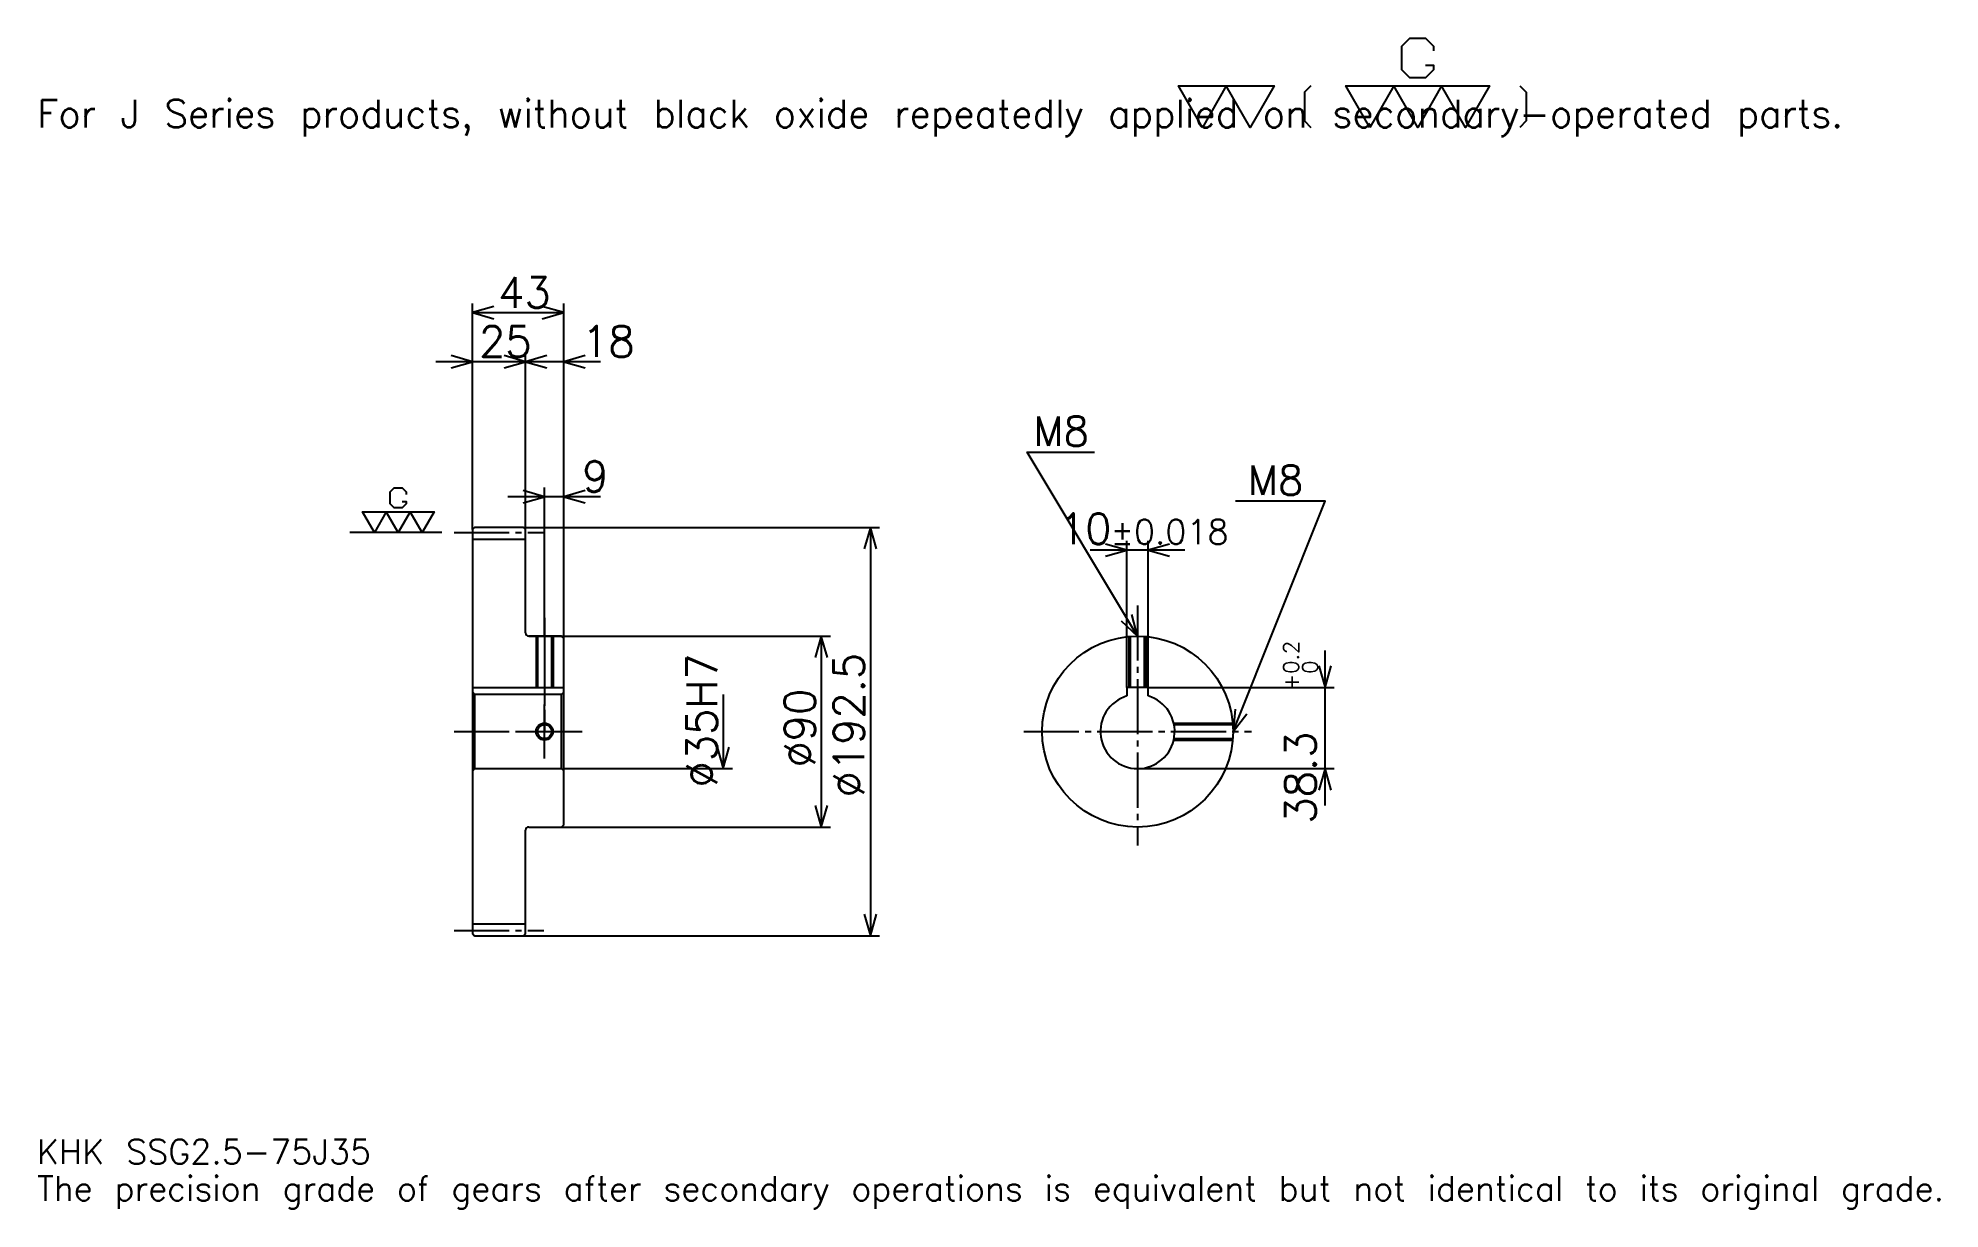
# Model space of a CAD drawing. Extents: x 29 to 926, y 11 to 563.
import ezdxf

# ---------------------------------------------------------------- set-up
doc = ezdxf.new("R2010")
doc.units = 0
doc.linetypes.add('DASHDOT', pattern=[34.695651, 26.021739, -2.891304, 2.891304, -2.891304])
doc.layers.get('0').update_dxf_attribs({"linetype": 'CONTINUOUS'})
doc.layers.add('DASHDOT', color=6, linetype='DASHDOT')
doc.styles.add('KANJI', font='TXT', dxfattribs={"bigfont": 'BIGFONT'})

msp = doc.modelspace()

# ---------------------------------------------------------------- linework, layer by layer
at = {"color": 5}
for p, q in [((234.195663, 331.891296), (234.195663, 437.423889)), ((234.195663, 433.086945), (277.195679, 433.086945)), ((277.195679, 331.891296), (277.195679, 437.423889)), ((259.195679, 331.891296), (259.195679, 414.293457)), ((276.543488, 409.956512), (216.847839, 409.956512)), ((294.543488, 409.956512), (241.847839, 409.956512)), ((268.195679, 331.891296), (268.195679, 350.684784)), ((294.543488, 346.347809), (250.847839, 346.347809)), ((234.195663, 330.891296), (234.195663, 331.891296)), ((258.195679, 331.891296), (277.195679, 331.891296)), ((259.195679, 330.891296), (259.195679, 331.891296)), ((268.195679, 280.641296), (268.195679, 331.891296)), ((268.195679, 280.641296), (268.195679, 331.891296)), ((277.195679, 331.891296), (426.097839, 331.891296)), ((277.195679, 279.641296), (277.195679, 331.891296)), ((421.760864, 331.891296), (421.760864, 139.391296)), ((542.717407, 256.441284), (542.717407, 325.456512)), ((552.717407, 256.441284), (552.717407, 325.456512)), ((570.065247, 321.119568), (525.369568, 321.119568)), ((260.695679, 280.641296), (277.195679, 280.641296)), ((277.195679, 280.641296), (402.967407, 280.641296)), ((398.630432, 280.641296), (398.630432, 190.641296)), ((636.086975, 200.793472), (636.086975, 273.789124)), ((352.369568, 253.141296), (352.369568, 218.141296)), ((552.717407, 256.441284), (640.423889, 256.441284)), ((277.195679, 218.141296), (356.706543, 218.141296)), ((547.717407, 218.141296), (640.423889, 218.141296)), ((260.695679, 190.641296), (277.195679, 190.641296)), ((277.195679, 190.641296), (402.967407, 190.641296)), ((258.195679, 139.391296), (277.195679, 139.391296)), ((277.195679, 139.391296), (426.097839, 139.391296))]:
    msp.add_line(p, q, dxfattribs=at)
at = {"color": 7}
msp.add_line((219.739136, 329.391296), (176.369568, 329.391296), dxfattribs=at)
at = {"color": 4}
for p, q in [((234.195663, 326.266296), (259.195679, 326.266296)), ((234.195663, 256.441284), (277.195679, 256.441284)), ((235.195663, 253.141296), (235.195663, 218.141296)), ((276.195679, 253.141296), (277.195679, 254.141296)), ((276.195679, 218.141296), (277.195679, 217.141296)), ((234.195663, 145.016296), (259.195679, 145.016296))]:
    msp.add_line(p, q, dxfattribs=at)
at = {"color": 7}
for points in [[(683.504333, 549.752563), (687.263062, 549.752563), (687.263062, 547.497375), (683.504333, 543.738647), (675.986938, 543.738647), (672.228271, 547.497375), (672.228271, 558.773438), (675.986938, 562.532166), (683.504333, 562.532166), (687.263062, 558.773438), (687.263062, 556.51825)], [(578.260864, 520.434753), (566.984802, 539.97998), (612.089111, 539.97998), (600.813049, 520.434753), (589.536926, 539.97998), (578.260864, 520.434753)], [(629.37915, 539.97998), (626.372192, 536.973022), (626.372192, 523.441711), (629.37915, 520.434753)], [(657.193481, 520.434753), (645.917358, 539.97998), (713.573914, 539.97998), (702.297852, 520.434753), (691.021729, 539.97998), (679.745667, 520.434753), (668.469543, 539.97998), (657.193481, 520.434753)], [(727.856934, 539.97998), (730.863892, 536.973022), (730.863892, 523.441711), (727.856934, 520.434753)], [(201.09024, 344.050201), (202.969574, 344.050201), (202.969574, 342.922607), (201.09024, 341.043243), (197.331543, 341.043243), (195.452179, 342.922607), (195.452179, 348.560638), (197.331543, 350.440002), (201.09024, 350.440002), (202.969574, 348.560638), (202.969574, 347.433044)], [(187.934799, 329.391296), (182.296753, 339.16391), (216.125015, 339.16391), (210.486969, 329.391296), (204.848923, 339.16391), (199.210876, 329.391296), (193.572845, 339.16391), (187.934799, 329.391296)]]:
    msp.add_lwpolyline(points, dxfattribs=at)
at = {"color": 5}
for points in [[(244.315231, 435.978271), (234.195663, 433.086945), (244.315231, 430.195618)], [(267.076111, 430.195618), (277.195679, 433.086945), (267.076111, 435.978271)], [(224.076096, 407.065186), (234.195663, 409.956512), (224.076096, 412.847839)], [(249.076096, 407.065186), (259.195679, 409.956512), (249.076096, 412.847839)], [(269.315216, 412.847839), (259.195679, 409.956512), (269.315216, 407.065186)], [(287.315216, 412.847839), (277.195679, 409.956512), (287.315216, 407.065186)], [(547.717407, 280.641296), (495.67395, 367.380432), (527.478271, 367.380432)], [(258.076111, 343.456512), (268.195679, 346.347809), (258.076111, 349.239136)], [(287.315216, 349.239136), (277.195679, 346.347809), (287.315216, 343.456512)], [(592.717407, 235.641296), (636.086975, 344.25), (593.873901, 344.25)], [(424.652191, 321.771729), (421.760864, 331.891296), (418.869568, 321.771729)], [(532.597839, 318.228241), (542.717407, 321.119568), (532.597839, 324.010864)], [(562.836975, 324.010864), (552.717407, 321.119568), (562.836975, 318.228241)], [(540.031677, 287.831177), (547.717407, 280.641296), (544.990173, 290.806305)], [(401.521759, 270.521729), (398.630432, 280.641296), (395.739136, 270.521729)], [(633.195679, 266.560852), (636.086975, 256.441284), (638.978271, 266.560852)], [(593.785034, 246.111511), (592.717407, 235.641296), (599.155334, 243.967056)], [(349.478271, 228.260864), (352.369568, 218.141296), (355.260864, 228.260864)], [(638.978271, 208.021729), (636.086975, 218.141296), (633.195679, 208.021729)], [(395.739136, 200.760864), (398.630432, 190.641296), (401.521759, 200.760864)], [(418.869568, 149.510864), (421.760864, 139.391296), (424.652191, 149.510864)]]:
    msp.add_lwpolyline(points, dxfattribs=at)
at = {"color": 4}
for points in [[(259.195679, 282.141296), (259.195679, 330.891296), (258.195679, 331.891296), (235.195663, 331.891296), (234.195663, 330.891296), (234.195663, 217.141296)], [(260.695679, 190.641296), (276.195679, 190.641296), (277.195679, 191.641296), (277.195679, 279.641296), (276.195679, 280.641296), (260.695679, 280.641296)], [(264.195679, 280.641296), (264.195679, 256.441284)], [(264.870667, 280.641296), (264.870667, 256.441284)], [(271.52066, 280.641296), (271.52066, 256.441284)], [(272.195679, 280.641296), (272.195679, 256.441284)], [(543.717407, 256.441284), (543.717407, 280.463165)], [(544.392395, 256.441284), (544.392395, 280.51828)], [(551.042419, 256.441284), (551.042419, 280.51828)], [(551.717407, 256.441284), (551.717407, 280.463165)], [(234.195663, 217.141296), (235.195663, 218.141296), (276.195679, 218.141296), (276.195679, 253.141296), (235.195663, 253.141296), (234.195663, 254.141296)], [(552.717407, 252.411804), (552.717407, 256.441284), (542.717407, 256.441284), (542.717407, 252.411804)], [(564.754089, 239.641296), (592.539246, 239.641296)], [(564.898621, 238.966293), (592.59436, 238.966293)], [(564.754089, 231.641296), (592.539246, 231.641296)], [(564.898621, 232.316299), (592.59436, 232.316299)], [(234.195663, 217.141296), (234.195663, 140.391296), (235.195663, 139.391296), (258.195679, 139.391296), (259.195679, 140.391296), (259.195679, 189.141296)]]:
    msp.add_lwpolyline(points, dxfattribs=at)
for centre, radius in [((547.717407, 235.641296), 45), ((268.195679, 235.641296), 3.325)]:
    msp.add_circle(centre, radius, dxfattribs=at)
at = {"color": 7}
msp.add_circle((268.195679, 235.641296), 4, dxfattribs=at)
at = {"color": 4}
for centre, radius, start, end in [((260.695679, 282.141296), 1.5, 180, 270), ((547.717407, 235.641296), 17.5, 106.601549926, 73.398450074), ((260.695679, 189.141296), 1.5, 90, 180)]:
    msp.add_arc(centre, radius, start, end, dxfattribs=at)
at = {"layer": 'DASHDOT', "color": 7}
for p, q in [((225.521744, 329.391296), (267.869568, 329.391296)), ((547.717407, 295.097809), (547.717407, 181.967377)), ((268.195679, 280.641296), (268.195679, 235.641296)), ((225.521744, 235.641296), (285.869568, 235.641296)), ((494.043518, 235.641296), (601.391296, 235.641296)), ((225.521744, 141.891296), (267.869568, 141.891296))]:
    msp.add_line(p, q, dxfattribs=at)
for points in [[(268.195679, 289.315216), (268.195679, 247.76738)], [(268.195679, 222.967377), (268.195679, 248.315216)], [(255.521759, 235.641296), (280.869568, 235.641296)]]:
    msp.add_lwpolyline(points, dxfattribs=at)

# ---------------------------------------------------------------- texts
at = {"color": 7, "style": 'KANJI'}
for s, height, p in [('For J Series products, without black oxide repeatedly applied on secondary-operated parts.', 13.01087, (28.913044, 520.434753)), ('43', 14.456522, (246.29892, 435.399994)), ('25', 14.456522, (237.29892, 412.269562)), ('18', 14.456522, (285.869568, 412.269562)), ('M8', 13.878261, (498.565247, 370.271729)), ('9', 14.456522, (285.869568, 348.660858)), ('M8', 13.878261, (599.656494, 347.141296)), ('10', 14.456522, (510.64801, 324.010864)), ('%%p0.018', 11.565217, (535.077759, 324.010864)), ('KHK SSG2.5-75J35', 11.565217, (28.913044, 31.804348)), ('The precision grade of gears after secondary operations is equivalent but not identical to its original grade.', 11.565217, (28.913044, 14.456522))]:
    msp.add_text(s, height=height, dxfattribs=at).set_placement(p)
for s, height, p in [('%%c35H7', 14.456522, (349.478271, 209.258148)), ('%%c192.5', 14.456522, (418.869568, 204.559784)), ('0.2', 7.228261, (623.654358, 262.90976)), ('+', 7.228261, (623.654358, 254.814117)), ('0', 7.228261, (632.617371, 262.90976)), ('%%c90', 14.456522, (395.739136, 218.654877)), ('38.3', 14.456522, (631.75, 192.24057))]:
    msp.add_text(s, height=height, rotation=90, dxfattribs=at).set_placement(p)

doc.saveas('drawing.dxf')
